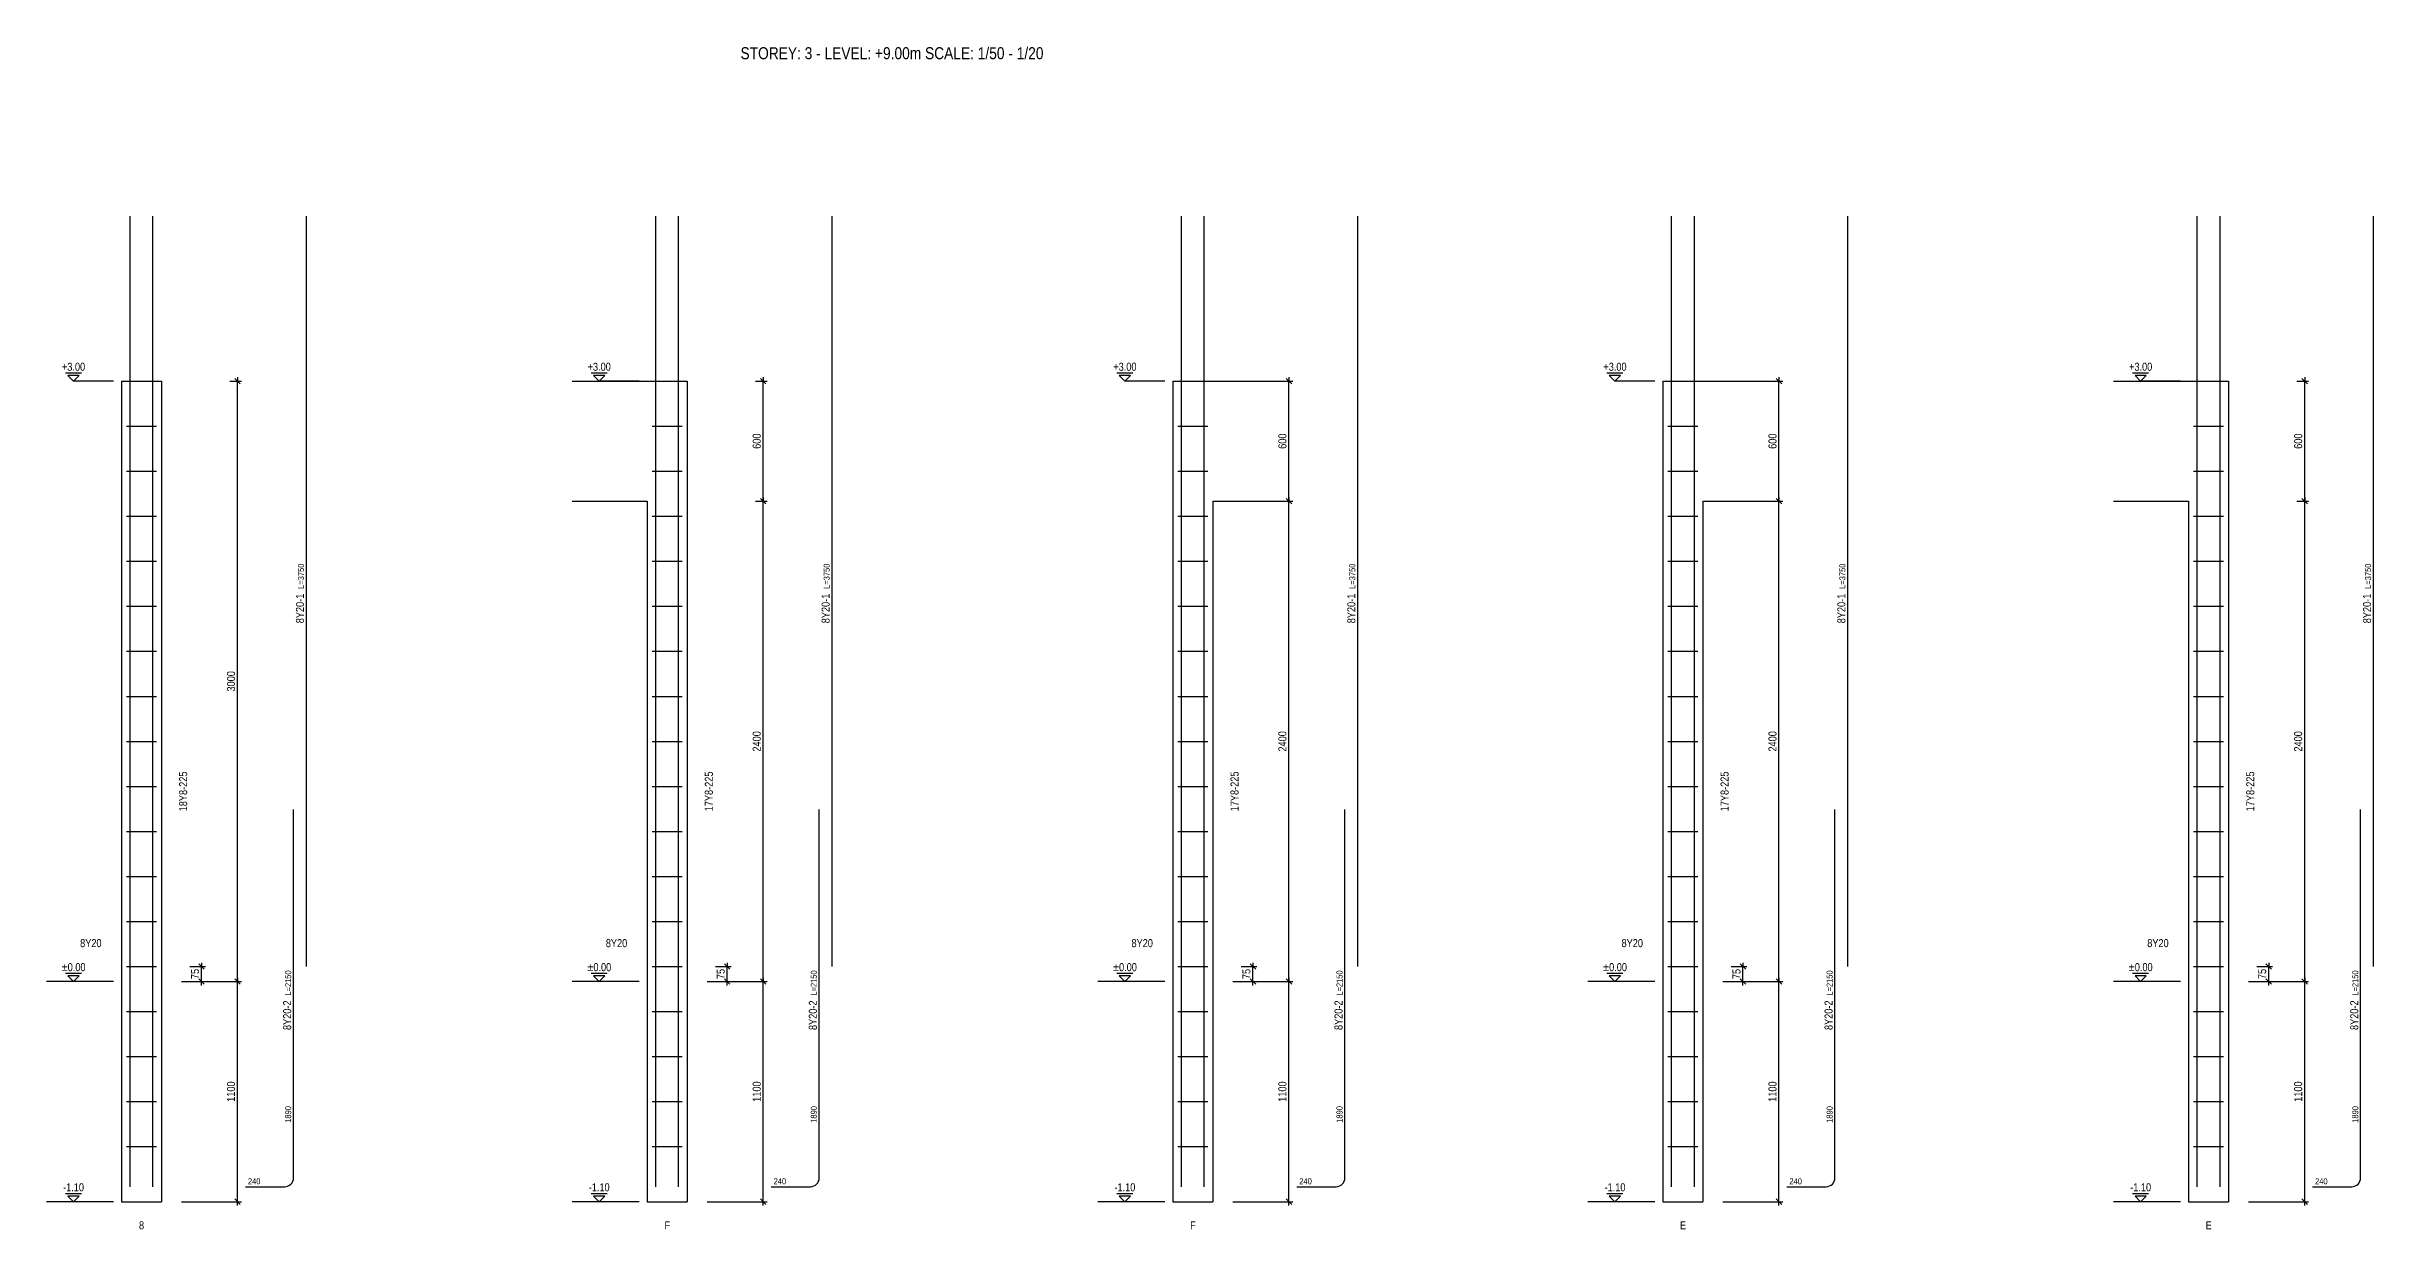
# Model space of a CAD drawing. Extents: x 0 to 206258, y -403073 to 0.
# Drawn here: x 77229 to 106315, y -98556 to -83780 of the extents above; entities that cross this region are included whole.
import ezdxf
from ezdxf.enums import TextEntityAlignment as Align

# ---------------------------------------------------------------- set-up
doc = ezdxf.new("R2010")
doc.units = 0
doc.header["$LTSCALE"] = 1000
for name, color, linetype in [('Column Line(D)', 1, 'Continuous'), ('Dimension Line', 5, 'Continuous'), ('Dimension Text', 5, 'Continuous'), ('Link Line', 3, 'Continuous'), ('Quantity Table Title', 1, 'Continuous'), ('Rebar Label', 6, 'Continuous'), ('Top Rebar Label', 6, 'Continuous'), ('Top Rebar Length Text', 8, 'Continuous'), ('Top Rebar Line', 7, 'Continuous')]:
    doc.layers.add(name, color=color, linetype=linetype)
doc.layers.add('Level Mark Line', color=253, linetype='Continuous', true_color=0x828282)
doc.layers.add('Level Mark Text', color=253, linetype='Continuous', true_color=0x828282)
doc.styles.add('Dimension Text', font='ARIALN.TTF', dxfattribs={"height": 100})
doc.styles.add('Level Mark Text', font='ARIALN.TTF', dxfattribs={"height": 100})
doc.styles.add('Quantity Table Title', font='ARIALN.TTF', dxfattribs={"height": 150})
doc.styles.add('Rebar Label', font='ARIALN.TTF', dxfattribs={"height": 100})
doc.styles.add('Top Rebar Label', font='ARIALN.TTF', dxfattribs={"height": 100})
doc.styles.add('Top Rebar Length Text', font='ARIALN.TTF', dxfattribs={"height": 75})
doc.dimstyles.new('COLUMNELV', dxfattribs={"dimtxt": 100, "dimasz": 30, "dimexe": 48.3, "dimexo": 103.5, "dimgap": 30, "dimtad": 1, "dimtoh": 1, "dimdec": 1, "dimlfac": 0.4, "dimdsep": 46, "dimtxsty": 'Dimension Text', "dimblk": 'PCDIM_TICK', "dimcen": 0.09, "dimclrd": 5, "dimclre": 5, "dimclrt": 5, "dimadec": 1, "dimazin": 0, "dimtp": 1, "dimtm": 1, "dimtfac": 1, "dimtdec": 4, "dimtofl": 0, "dimtmove": 0, "dimatfit": 3, "dimfxl": 1, "dimtolj": 1, "dimtzin": 0, "dimarcsym": 0})

# ---------------------------------------------------------------- blocks, each defined once
blk = doc.blocks.new('PCDIM_TICK')
at = {"layer": 'Dimension Line', "color": 0, "transparency": 33554687}
for p, q in [((1.15, 1.15), (-1.15, -1.15)), ((1.61, 0), (0, 0))]:
    blk.add_line(p, q, dxfattribs=at)
blk = doc.blocks.new('*U1928')
at = {"layer": 'Dimension Line', "color": 5, "true_color": 0x0000ff, "transparency": 16777216}
for p, q in [((79520, -95459), (79664, -95459)), ((79616, -98209), (79616, -95459)), ((79520, -98209), (79664, -98209))]:
    blk.add_line(p, q, dxfattribs=at)
at = {"layer": 'Dimension Line', "color": 5, "true_color": 0x0000ff, "transparency": 16777216, "xscale": 30, "yscale": 30}
for p, rotation in [((79616, -95459), 89.99999999999447), ((79616, -98209), 269.9999999999834)]:
    blk.add_blockref('PCDIM_TICK', p, dxfattribs=dict(at, rotation=rotation))
at = {"layer": 'Dimension Line', "color": 5, "true_color": 0x0000ff, "transparency": 16777216, "insert": (79586, -96834), "char_height": 100, "width": 238.4, "attachment_point": 8, "rotation": 90, "style": 'Dimension Text'}
blk.add_mtext('1100', dxfattribs=at)
blk = doc.blocks.new('*U1929')
at = {"layer": 'Dimension Line', "color": 5, "true_color": 0x0000ff, "transparency": 16777216}
for p, q in [((79520, -87959), (79664, -87959)), ((79616, -95459), (79616, -87959)), ((79520, -95459), (79664, -95459))]:
    blk.add_line(p, q, dxfattribs=at)
at = {"layer": 'Dimension Line', "color": 5, "true_color": 0x0000ff, "transparency": 16777216, "xscale": 30, "yscale": 30}
for p, rotation in [((79616, -87959), 89.99999999999447), ((79616, -95459), 269.9999999999834)]:
    blk.add_blockref('PCDIM_TICK', p, dxfattribs=dict(at, rotation=rotation))
at = {"layer": 'Dimension Line', "color": 5, "true_color": 0x0000ff, "transparency": 16777216, "insert": (79586, -91709), "char_height": 100, "width": 245.98, "attachment_point": 8, "rotation": 90, "style": 'Dimension Text'}
blk.add_mtext('3000', dxfattribs=at)
blk = doc.blocks.new('*U1930')
at = {"layer": 'Dimension Line', "color": 5, "true_color": 0x0000ff, "transparency": 16777216}
for p, q in [((79020, -95272), (79214, -95272)), ((79166, -95459), (79166, -95272)), ((79020, -95459), (79214, -95459))]:
    blk.add_line(p, q, dxfattribs=at)
at = {"layer": 'Dimension Line', "color": 5, "true_color": 0x0000ff, "transparency": 16777216, "xscale": 30, "yscale": 30}
for p, rotation in [((79166, -95272), 89.99999999999447), ((79166, -95459), 269.9999999999834)]:
    blk.add_blockref('PCDIM_TICK', p, dxfattribs=dict(at, rotation=rotation))
at = {"layer": 'Dimension Line', "color": 5, "true_color": 0x0000ff, "transparency": 16777216, "insert": (79136, -95365), "char_height": 100, "width": 117.23, "attachment_point": 8, "rotation": 90, "style": 'Dimension Text'}
blk.add_mtext('75', dxfattribs=at)
blk = doc.blocks.new('*U1935')
at = {"layer": 'Dimension Line', "color": 5, "true_color": 0x0000ff, "transparency": 16777216}
for p, q in [((86091, -95459), (86235, -95459)), ((86187, -98209), (86187, -95459)), ((86091, -98209), (86235, -98209))]:
    blk.add_line(p, q, dxfattribs=at)
at = {"layer": 'Dimension Line', "color": 5, "true_color": 0x0000ff, "transparency": 16777216, "xscale": 30, "yscale": 30}
for p, rotation in [((86187, -95459), 89.99999999999447), ((86187, -98209), 269.9999999999834)]:
    blk.add_blockref('PCDIM_TICK', p, dxfattribs=dict(at, rotation=rotation))
at = {"layer": 'Dimension Line', "color": 5, "true_color": 0x0000ff, "transparency": 16777216, "insert": (86157, -96834), "char_height": 100, "width": 238.4, "attachment_point": 8, "rotation": 90, "style": 'Dimension Text'}
blk.add_mtext('1100', dxfattribs=at)
blk = doc.blocks.new('*U1936')
at = {"layer": 'Dimension Line', "color": 5, "true_color": 0x0000ff, "transparency": 16777216}
for p, q in [((86091, -89459), (86235, -89459)), ((86187, -95459), (86187, -89459)), ((86091, -95459), (86235, -95459))]:
    blk.add_line(p, q, dxfattribs=at)
at = {"layer": 'Dimension Line', "color": 5, "true_color": 0x0000ff, "transparency": 16777216, "xscale": 30, "yscale": 30}
for p, rotation in [((86187, -89459), 89.99999999999447), ((86187, -95459), 269.9999999999834)]:
    blk.add_blockref('PCDIM_TICK', p, dxfattribs=dict(at, rotation=rotation))
at = {"layer": 'Dimension Line', "color": 5, "true_color": 0x0000ff, "transparency": 16777216, "insert": (86157, -92459), "char_height": 100, "width": 247.25, "attachment_point": 8, "rotation": 90, "style": 'Dimension Text'}
blk.add_mtext('2400', dxfattribs=at)
blk = doc.blocks.new('*U1937')
at = {"layer": 'Dimension Line', "color": 5, "true_color": 0x0000ff, "transparency": 16777216}
for p, q in [((86091, -87959), (86235, -87959)), ((86187, -89459), (86187, -87959)), ((86091, -89459), (86235, -89459))]:
    blk.add_line(p, q, dxfattribs=at)
at = {"layer": 'Dimension Line', "color": 5, "true_color": 0x0000ff, "transparency": 16777216, "xscale": 30, "yscale": 30}
for p, rotation in [((86187, -87959), 89.99999999999447), ((86187, -89459), 269.9999999999834)]:
    blk.add_blockref('PCDIM_TICK', p, dxfattribs=dict(at, rotation=rotation))
at = {"layer": 'Dimension Line', "color": 5, "true_color": 0x0000ff, "transparency": 16777216, "insert": (86157, -88709), "char_height": 100, "width": 181.97, "attachment_point": 8, "rotation": 90, "style": 'Dimension Text'}
blk.add_mtext('600', dxfattribs=at)
blk = doc.blocks.new('*U1938')
at = {"layer": 'Dimension Line', "color": 5, "true_color": 0x0000ff, "transparency": 16777216}
for p, q in [((85591, -95272), (85785, -95272)), ((85737, -95459), (85737, -95272)), ((85591, -95459), (85785, -95459))]:
    blk.add_line(p, q, dxfattribs=at)
at = {"layer": 'Dimension Line', "color": 5, "true_color": 0x0000ff, "transparency": 16777216, "xscale": 30, "yscale": 30}
for p, rotation in [((85737, -95272), 89.99999999999447), ((85737, -95459), 269.9999999999834)]:
    blk.add_blockref('PCDIM_TICK', p, dxfattribs=dict(at, rotation=rotation))
at = {"layer": 'Dimension Line', "color": 5, "true_color": 0x0000ff, "transparency": 16777216, "insert": (85707, -95365), "char_height": 100, "width": 117.23, "attachment_point": 8, "rotation": 90, "style": 'Dimension Text'}
blk.add_mtext('75', dxfattribs=at)
blk = doc.blocks.new('*U1943')
at = {"layer": 'Dimension Line', "color": 5, "true_color": 0x0000ff, "transparency": 16777216}
for p, q in [((92661, -95459), (92806, -95459)), ((92758, -98209), (92758, -95459)), ((92661, -98209), (92806, -98209))]:
    blk.add_line(p, q, dxfattribs=at)
at = {"layer": 'Dimension Line', "color": 5, "true_color": 0x0000ff, "transparency": 16777216, "xscale": 30, "yscale": 30}
for p, rotation in [((92758, -95459), 89.99999999999447), ((92758, -98209), 269.9999999999834)]:
    blk.add_blockref('PCDIM_TICK', p, dxfattribs=dict(at, rotation=rotation))
at = {"layer": 'Dimension Line', "color": 5, "true_color": 0x0000ff, "transparency": 16777216, "insert": (92728, -96834), "char_height": 100, "width": 238.4, "attachment_point": 8, "rotation": 90, "style": 'Dimension Text'}
blk.add_mtext('1100', dxfattribs=at)
blk = doc.blocks.new('*U1944')
at = {"layer": 'Dimension Line', "color": 5, "true_color": 0x0000ff, "transparency": 16777216}
for p, q in [((92661, -89459), (92806, -89459)), ((92758, -95459), (92758, -89459)), ((92661, -95459), (92806, -95459))]:
    blk.add_line(p, q, dxfattribs=at)
at = {"layer": 'Dimension Line', "color": 5, "true_color": 0x0000ff, "transparency": 16777216, "xscale": 30, "yscale": 30}
for p, rotation in [((92758, -89459), 89.99999999999447), ((92758, -95459), 269.9999999999834)]:
    blk.add_blockref('PCDIM_TICK', p, dxfattribs=dict(at, rotation=rotation))
at = {"layer": 'Dimension Line', "color": 5, "true_color": 0x0000ff, "transparency": 16777216, "insert": (92728, -92459), "char_height": 100, "width": 247.25, "attachment_point": 8, "rotation": 90, "style": 'Dimension Text'}
blk.add_mtext('2400', dxfattribs=at)
blk = doc.blocks.new('*U1945')
at = {"layer": 'Dimension Line', "color": 5, "true_color": 0x0000ff, "transparency": 16777216}
for p, q in [((92661, -87959), (92806, -87959)), ((92758, -89459), (92758, -87959)), ((92661, -89459), (92806, -89459))]:
    blk.add_line(p, q, dxfattribs=at)
at = {"layer": 'Dimension Line', "color": 5, "true_color": 0x0000ff, "transparency": 16777216, "xscale": 30, "yscale": 30}
for p, rotation in [((92758, -87959), 89.99999999999447), ((92758, -89459), 269.9999999999834)]:
    blk.add_blockref('PCDIM_TICK', p, dxfattribs=dict(at, rotation=rotation))
at = {"layer": 'Dimension Line', "color": 5, "true_color": 0x0000ff, "transparency": 16777216, "insert": (92728, -88709), "char_height": 100, "width": 181.97, "attachment_point": 8, "rotation": 90, "style": 'Dimension Text'}
blk.add_mtext('600', dxfattribs=at)
blk = doc.blocks.new('*U1946')
at = {"layer": 'Dimension Line', "color": 5, "true_color": 0x0000ff, "transparency": 16777216}
for p, q in [((92161, -95272), (92356, -95272)), ((92308, -95459), (92308, -95272)), ((92161, -95459), (92356, -95459))]:
    blk.add_line(p, q, dxfattribs=at)
at = {"layer": 'Dimension Line', "color": 5, "true_color": 0x0000ff, "transparency": 16777216, "xscale": 30, "yscale": 30}
for p, rotation in [((92308, -95272), 89.99999999999447), ((92308, -95459), 269.9999999999834)]:
    blk.add_blockref('PCDIM_TICK', p, dxfattribs=dict(at, rotation=rotation))
at = {"layer": 'Dimension Line', "color": 5, "true_color": 0x0000ff, "transparency": 16777216, "insert": (92278, -95365), "char_height": 100, "width": 117.23, "attachment_point": 8, "rotation": 90, "style": 'Dimension Text'}
blk.add_mtext('75', dxfattribs=at)
blk = doc.blocks.new('*U1951')
at = {"layer": 'Dimension Line', "color": 5, "true_color": 0x0000ff, "transparency": 16777216}
for p, q in [((98787, -95459), (98932, -95459)), ((98884, -98209), (98884, -95459)), ((98787, -98209), (98932, -98209))]:
    blk.add_line(p, q, dxfattribs=at)
at = {"layer": 'Dimension Line', "color": 5, "true_color": 0x0000ff, "transparency": 16777216, "xscale": 30, "yscale": 30}
for p, rotation in [((98884, -95459), 89.99999999999447), ((98884, -98209), 269.9999999999834)]:
    blk.add_blockref('PCDIM_TICK', p, dxfattribs=dict(at, rotation=rotation))
at = {"layer": 'Dimension Line', "color": 5, "true_color": 0x0000ff, "transparency": 16777216, "insert": (98854, -96834), "char_height": 100, "width": 238.4, "attachment_point": 8, "rotation": 90, "style": 'Dimension Text'}
blk.add_mtext('1100', dxfattribs=at)
blk = doc.blocks.new('*U1952')
at = {"layer": 'Dimension Line', "color": 5, "true_color": 0x0000ff, "transparency": 16777216}
for p, q in [((98787, -89459), (98932, -89459)), ((98884, -95459), (98884, -89459)), ((98787, -95459), (98932, -95459))]:
    blk.add_line(p, q, dxfattribs=at)
at = {"layer": 'Dimension Line', "color": 5, "true_color": 0x0000ff, "transparency": 16777216, "xscale": 30, "yscale": 30}
for p, rotation in [((98884, -89459), 89.99999999999447), ((98884, -95459), 269.9999999999834)]:
    blk.add_blockref('PCDIM_TICK', p, dxfattribs=dict(at, rotation=rotation))
at = {"layer": 'Dimension Line', "color": 5, "true_color": 0x0000ff, "transparency": 16777216, "insert": (98854, -92459), "char_height": 100, "width": 247.25, "attachment_point": 8, "rotation": 90, "style": 'Dimension Text'}
blk.add_mtext('2400', dxfattribs=at)
blk = doc.blocks.new('*U1953')
at = {"layer": 'Dimension Line', "color": 5, "true_color": 0x0000ff, "transparency": 16777216}
for p, q in [((98787, -87959), (98932, -87959)), ((98884, -89459), (98884, -87959)), ((98787, -89459), (98932, -89459))]:
    blk.add_line(p, q, dxfattribs=at)
at = {"layer": 'Dimension Line', "color": 5, "true_color": 0x0000ff, "transparency": 16777216, "xscale": 30, "yscale": 30}
for p, rotation in [((98884, -87959), 89.99999999999447), ((98884, -89459), 269.9999999999834)]:
    blk.add_blockref('PCDIM_TICK', p, dxfattribs=dict(at, rotation=rotation))
at = {"layer": 'Dimension Line', "color": 5, "true_color": 0x0000ff, "transparency": 16777216, "insert": (98854, -88709), "char_height": 100, "width": 181.97, "attachment_point": 8, "rotation": 90, "style": 'Dimension Text'}
blk.add_mtext('600', dxfattribs=at)
blk = doc.blocks.new('*U1954')
at = {"layer": 'Dimension Line', "color": 5, "true_color": 0x0000ff, "transparency": 16777216}
for p, q in [((98287, -95272), (98482, -95272)), ((98434, -95459), (98434, -95272)), ((98287, -95459), (98482, -95459))]:
    blk.add_line(p, q, dxfattribs=at)
at = {"layer": 'Dimension Line', "color": 5, "true_color": 0x0000ff, "transparency": 16777216, "xscale": 30, "yscale": 30}
for p, rotation in [((98434, -95272), 89.99999999999447), ((98434, -95459), 269.9999999999834)]:
    blk.add_blockref('PCDIM_TICK', p, dxfattribs=dict(at, rotation=rotation))
at = {"layer": 'Dimension Line', "color": 5, "true_color": 0x0000ff, "transparency": 16777216, "insert": (98404, -95365), "char_height": 100, "width": 117.23, "attachment_point": 8, "rotation": 90, "style": 'Dimension Text'}
blk.add_mtext('75', dxfattribs=at)
blk = doc.blocks.new('*U1959')
at = {"layer": 'Dimension Line', "color": 5, "true_color": 0x0000ff, "transparency": 16777216}
for p, q in [((105358, -95459), (105503, -95459)), ((105455, -98209), (105455, -95459)), ((105358, -98209), (105503, -98209))]:
    blk.add_line(p, q, dxfattribs=at)
at = {"layer": 'Dimension Line', "color": 5, "true_color": 0x0000ff, "transparency": 16777216, "xscale": 30, "yscale": 30}
for p, rotation in [((105455, -95459), 89.99999999999447), ((105455, -98209), 269.9999999999834)]:
    blk.add_blockref('PCDIM_TICK', p, dxfattribs=dict(at, rotation=rotation))
at = {"layer": 'Dimension Line', "color": 5, "true_color": 0x0000ff, "transparency": 16777216, "insert": (105425, -96834), "char_height": 100, "width": 238.4, "attachment_point": 8, "rotation": 90, "style": 'Dimension Text'}
blk.add_mtext('1100', dxfattribs=at)
blk = doc.blocks.new('*U1960')
at = {"layer": 'Dimension Line', "color": 5, "true_color": 0x0000ff, "transparency": 16777216}
for p, q in [((105358, -89459), (105503, -89459)), ((105455, -95459), (105455, -89459)), ((105358, -95459), (105503, -95459))]:
    blk.add_line(p, q, dxfattribs=at)
at = {"layer": 'Dimension Line', "color": 5, "true_color": 0x0000ff, "transparency": 16777216, "xscale": 30, "yscale": 30}
for p, rotation in [((105455, -89459), 89.99999999999447), ((105455, -95459), 269.9999999999834)]:
    blk.add_blockref('PCDIM_TICK', p, dxfattribs=dict(at, rotation=rotation))
at = {"layer": 'Dimension Line', "color": 5, "true_color": 0x0000ff, "transparency": 16777216, "insert": (105425, -92459), "char_height": 100, "width": 247.25, "attachment_point": 8, "rotation": 90, "style": 'Dimension Text'}
blk.add_mtext('2400', dxfattribs=at)
blk = doc.blocks.new('*U1961')
at = {"layer": 'Dimension Line', "color": 5, "true_color": 0x0000ff, "transparency": 16777216}
for p, q in [((105358, -87959), (105503, -87959)), ((105455, -89459), (105455, -87959)), ((105358, -89459), (105503, -89459))]:
    blk.add_line(p, q, dxfattribs=at)
at = {"layer": 'Dimension Line', "color": 5, "true_color": 0x0000ff, "transparency": 16777216, "xscale": 30, "yscale": 30}
for p, rotation in [((105455, -87959), 89.99999999999447), ((105455, -89459), 269.9999999999834)]:
    blk.add_blockref('PCDIM_TICK', p, dxfattribs=dict(at, rotation=rotation))
at = {"layer": 'Dimension Line', "color": 5, "true_color": 0x0000ff, "transparency": 16777216, "insert": (105425, -88709), "char_height": 100, "width": 181.97, "attachment_point": 8, "rotation": 90, "style": 'Dimension Text'}
blk.add_mtext('600', dxfattribs=at)
blk = doc.blocks.new('*U1962')
at = {"layer": 'Dimension Line', "color": 5, "true_color": 0x0000ff, "transparency": 16777216}
for p, q in [((104858, -95272), (105053, -95272)), ((105005, -95459), (105005, -95272)), ((104858, -95459), (105053, -95459))]:
    blk.add_line(p, q, dxfattribs=at)
at = {"layer": 'Dimension Line', "color": 5, "true_color": 0x0000ff, "transparency": 16777216, "xscale": 30, "yscale": 30}
for p, rotation in [((105005, -95272), 89.99999999999447), ((105005, -95459), 269.9999999999834)]:
    blk.add_blockref('PCDIM_TICK', p, dxfattribs=dict(at, rotation=rotation))
at = {"layer": 'Dimension Line', "color": 5, "true_color": 0x0000ff, "transparency": 16777216, "insert": (104975, -95365), "char_height": 100, "width": 117.23, "attachment_point": 8, "rotation": 90, "style": 'Dimension Text'}
blk.add_mtext('75', dxfattribs=at)

msp = doc.modelspace()

# ---------------------------------------------------------------- linework, layer by layer
at = {"layer": 'Column Line(D)', "transparency": 33554687}
for points in [[(78166.138, -87959.207), (78166.138, -98209.207)], [(78166.138, -87959.207), (78666.138, -87959.207)], [(78666.138, -87959.207), (78666.138, -98209.207)], [(83799.523, -87959.207), (84737.023, -87959.207)], [(84737.023, -87959.207), (85237.023, -87959.207)], [(85237.023, -87959.207), (85237.023, -98209.207)], [(91307.908, -87959.207), (91307.908, -98209.207)], [(91307.908, -87959.207), (91807.908, -87959.207)], [(91807.908, -87959.207), (92745.408, -87959.207)], [(97433.792, -87959.207), (97433.792, -98209.207)], [(97433.792, -87959.207), (97933.792, -87959.207)], [(97933.792, -87959.207), (98871.292, -87959.207)], [(103067.177, -87959.207), (104004.677, -87959.207)], [(104004.677, -87959.207), (104504.677, -87959.207)], [(104504.677, -87959.207), (104504.677, -98209.207)], [(83799.523, -89459.207), (84737.023, -89459.207)], [(84737.023, -89459.207), (84737.023, -98209.207)], [(91807.908, -89459.207), (92745.408, -89459.207)], [(91807.908, -89459.207), (91807.908, -98209.207)], [(97933.792, -89459.207), (98871.292, -89459.207)], [(97933.792, -89459.207), (97933.792, -98209.207)], [(103067.177, -89459.207), (104004.677, -89459.207)], [(104004.677, -89459.207), (104004.677, -98209.207)], [(78166.138, -98209.207), (78666.138, -98209.207)], [(84737.023, -98209.207), (85237.023, -98209.207)], [(91307.908, -98209.207), (91807.908, -98209.207)], [(97433.792, -98209.207), (97933.792, -98209.207)], [(104004.677, -98209.207), (104504.677, -98209.207)]]:
    msp.add_lwpolyline(points, dxfattribs=at)
at = {"layer": 'Dimension Line', "transparency": 33554687}
for points in [[(77916.138, -95459.207), (77228.638, -95459.207)], [(78916.138, -95459.207), (79603.638, -95459.207)], [(84487.023, -95459.207), (83799.523, -95459.207)], [(85487.023, -95459.207), (86174.523, -95459.207)], [(91057.908, -95459.207), (90370.408, -95459.207)], [(92057.908, -95459.207), (92745.408, -95459.207)], [(97183.792, -95459.207), (96496.292, -95459.207)], [(98183.792, -95459.207), (98871.292, -95459.207)], [(103754.677, -95459.207), (103067.177, -95459.207)], [(104754.677, -95459.207), (105442.177, -95459.207)], [(77916.138, -98209.207), (77228.638, -98209.207)], [(78916.138, -98209.207), (79603.638, -98209.207)], [(84487.023, -98209.207), (83799.523, -98209.207)], [(85487.023, -98209.207), (86174.523, -98209.207)], [(91057.908, -98209.207), (90370.408, -98209.207)], [(92057.908, -98209.207), (92745.408, -98209.207)], [(97183.792, -98209.207), (96496.292, -98209.207)], [(98183.792, -98209.207), (98871.292, -98209.207)], [(103754.677, -98209.207), (103067.177, -98209.207)], [(104754.677, -98209.207), (105442.177, -98209.207)]]:
    msp.add_lwpolyline(points, dxfattribs=at)
at = {"layer": 'Level Mark Line', "transparency": 33554687}
for points in [[(77666.138, -87859.207), (77466.138, -87859.207)], [(77566.138, -87959.207), (77636.849, -87888.496), (77495.427, -87888.496), (77566.138, -87959.207)], [(78066.138, -87959.207), (77566.138, -87959.207)], [(84237.023, -87859.207), (84037.023, -87859.207)], [(84137.023, -87959.207), (84207.734, -87888.496), (84066.312, -87888.496), (84137.023, -87959.207)], [(84637.023, -87959.207), (84137.023, -87959.207)], [(90807.908, -87859.207), (90607.908, -87859.207)], [(90707.908, -87959.207), (90778.618, -87888.496), (90637.197, -87888.496), (90707.908, -87959.207)], [(91207.908, -87959.207), (90707.908, -87959.207)], [(96933.792, -87859.207), (96733.792, -87859.207)], [(96833.792, -87959.207), (96904.503, -87888.496), (96763.082, -87888.496), (96833.792, -87959.207)], [(97333.792, -87959.207), (96833.792, -87959.207)], [(103504.677, -87859.207), (103304.677, -87859.207)], [(103404.677, -87959.207), (103475.388, -87888.496), (103333.966, -87888.496), (103404.677, -87959.207)], [(103904.677, -87959.207), (103404.677, -87959.207)], [(77666.138, -95359.207), (77466.138, -95359.207)], [(77566.138, -95459.207), (77636.849, -95388.496), (77495.427, -95388.496), (77566.138, -95459.207)], [(84237.023, -95359.207), (84037.023, -95359.207)], [(84137.023, -95459.207), (84207.734, -95388.496), (84066.312, -95388.496), (84137.023, -95459.207)], [(90807.908, -95359.207), (90607.908, -95359.207)], [(90707.908, -95459.207), (90778.618, -95388.496), (90637.197, -95388.496), (90707.908, -95459.207)], [(96933.792, -95359.207), (96733.792, -95359.207)], [(96833.792, -95459.207), (96904.503, -95388.496), (96763.082, -95388.496), (96833.792, -95459.207)], [(103504.677, -95359.207), (103304.677, -95359.207)], [(103404.677, -95459.207), (103475.388, -95388.496), (103333.966, -95388.496), (103404.677, -95459.207)], [(78066.138, -95459.207), (77566.138, -95459.207)], [(84637.023, -95459.207), (84137.023, -95459.207)], [(91207.908, -95459.207), (90707.908, -95459.207)], [(97333.792, -95459.207), (96833.792, -95459.207)], [(103904.677, -95459.207), (103404.677, -95459.207)], [(77666.138, -98109.207), (77466.138, -98109.207)], [(77566.138, -98209.207), (77636.849, -98138.496), (77495.427, -98138.496), (77566.138, -98209.207)], [(78066.138, -98209.207), (77566.138, -98209.207)], [(84237.023, -98109.207), (84037.023, -98109.207)], [(84137.023, -98209.207), (84207.734, -98138.496), (84066.312, -98138.496), (84137.023, -98209.207)], [(84637.023, -98209.207), (84137.023, -98209.207)], [(90807.908, -98109.207), (90607.908, -98109.207)], [(90707.908, -98209.207), (90778.618, -98138.496), (90637.197, -98138.496), (90707.908, -98209.207)], [(91207.908, -98209.207), (90707.908, -98209.207)], [(96933.792, -98109.207), (96733.792, -98109.207)], [(96833.792, -98209.207), (96904.503, -98138.496), (96763.082, -98138.496), (96833.792, -98209.207)], [(97333.792, -98209.207), (96833.792, -98209.207)], [(103504.677, -98109.207), (103304.677, -98109.207)], [(103404.677, -98209.207), (103475.388, -98138.496), (103333.966, -98138.496), (103404.677, -98209.207)], [(103904.677, -98209.207), (103404.677, -98209.207)]]:
    msp.add_lwpolyline(points, dxfattribs=at)
at = {"layer": 'Link Line', "transparency": 33554687}
for p, q in [((78228.638, -87959.207), (78603.638, -87959.207)), ((78228.638, -88521.707), (78603.638, -88521.707)), ((84799.523, -88521.707), (85174.523, -88521.707)), ((91370.408, -88521.707), (91745.408, -88521.707)), ((97496.292, -88521.707), (97871.292, -88521.707)), ((104067.177, -88521.707), (104442.177, -88521.707)), ((78228.638, -89084.207), (78603.638, -89084.207)), ((84799.523, -89084.207), (85174.523, -89084.207)), ((91370.408, -89084.207), (91745.408, -89084.207)), ((97496.292, -89084.207), (97871.292, -89084.207)), ((104067.177, -89084.207), (104442.177, -89084.207)), ((78228.638, -89646.707), (78603.638, -89646.707)), ((84799.523, -89646.707), (85174.523, -89646.707)), ((91370.408, -89646.707), (91745.408, -89646.707)), ((97496.292, -89646.707), (97871.292, -89646.707)), ((104067.177, -89646.707), (104442.177, -89646.707)), ((78228.638, -90209.207), (78603.638, -90209.207)), ((84799.523, -90209.207), (85174.523, -90209.207)), ((91370.408, -90209.207), (91745.408, -90209.207)), ((97496.292, -90209.207), (97871.292, -90209.207)), ((104067.177, -90209.207), (104442.177, -90209.207)), ((78228.638, -90771.707), (78603.638, -90771.707)), ((84799.523, -90771.707), (85174.523, -90771.707)), ((91370.408, -90771.707), (91745.408, -90771.707)), ((97496.292, -90771.707), (97871.292, -90771.707)), ((104067.177, -90771.707), (104442.177, -90771.707)), ((78228.638, -91334.207), (78603.638, -91334.207)), ((84799.523, -91334.207), (85174.523, -91334.207)), ((91370.408, -91334.207), (91745.408, -91334.207)), ((97496.292, -91334.207), (97871.292, -91334.207)), ((104067.177, -91334.207), (104442.177, -91334.207)), ((78228.638, -91896.707), (78603.638, -91896.707)), ((84799.523, -91896.707), (85174.523, -91896.707)), ((91370.408, -91896.707), (91745.408, -91896.707)), ((97496.292, -91896.707), (97871.292, -91896.707)), ((104067.177, -91896.707), (104442.177, -91896.707)), ((78228.638, -92459.207), (78603.638, -92459.207)), ((84799.523, -92459.207), (85174.523, -92459.207)), ((91370.408, -92459.207), (91745.408, -92459.207)), ((97496.292, -92459.207), (97871.292, -92459.207)), ((104067.177, -92459.207), (104442.177, -92459.207)), ((78228.638, -93021.707), (78603.638, -93021.707)), ((84799.523, -93021.707), (85174.523, -93021.707)), ((91370.408, -93021.707), (91745.408, -93021.707)), ((97496.292, -93021.707), (97871.292, -93021.707)), ((104067.177, -93021.707), (104442.177, -93021.707)), ((78228.638, -93584.207), (78603.638, -93584.207)), ((84799.523, -93584.207), (85174.523, -93584.207)), ((91370.408, -93584.207), (91745.408, -93584.207)), ((97496.292, -93584.207), (97871.292, -93584.207)), ((104067.177, -93584.207), (104442.177, -93584.207)), ((78228.638, -94146.707), (78603.638, -94146.707)), ((84799.523, -94146.707), (85174.523, -94146.707)), ((91370.408, -94146.707), (91745.408, -94146.707)), ((97496.292, -94146.707), (97871.292, -94146.707)), ((104067.177, -94146.707), (104442.177, -94146.707)), ((78228.638, -94709.207), (78603.638, -94709.207)), ((84799.523, -94709.207), (85174.523, -94709.207)), ((91370.408, -94709.207), (91745.408, -94709.207)), ((97496.292, -94709.207), (97871.292, -94709.207)), ((104067.177, -94709.207), (104442.177, -94709.207)), ((78228.638, -95271.707), (78603.638, -95271.707)), ((84799.523, -95271.707), (85174.523, -95271.707)), ((91370.408, -95271.707), (91745.408, -95271.707)), ((97496.292, -95271.707), (97871.292, -95271.707)), ((104067.177, -95271.707), (104442.177, -95271.707)), ((78228.638, -95834.207), (78603.638, -95834.207)), ((84799.523, -95834.207), (85174.523, -95834.207)), ((91370.408, -95834.207), (91745.408, -95834.207)), ((97496.292, -95834.207), (97871.292, -95834.207)), ((104067.177, -95834.207), (104442.177, -95834.207)), ((78228.638, -96396.707), (78603.638, -96396.707)), ((84799.523, -96396.707), (85174.523, -96396.707)), ((91370.408, -96396.707), (91745.408, -96396.707)), ((97496.292, -96396.707), (97871.292, -96396.707)), ((104067.177, -96396.707), (104442.177, -96396.707)), ((78228.638, -96959.207), (78603.638, -96959.207)), ((84799.523, -96959.207), (85174.523, -96959.207)), ((91370.408, -96959.207), (91745.408, -96959.207)), ((97496.292, -96959.207), (97871.292, -96959.207)), ((104067.177, -96959.207), (104442.177, -96959.207)), ((78228.638, -97521.707), (78603.638, -97521.707)), ((84799.523, -97521.707), (85174.523, -97521.707)), ((91370.408, -97521.707), (91745.408, -97521.707)), ((97496.292, -97521.707), (97871.292, -97521.707)), ((104067.177, -97521.707), (104442.177, -97521.707))]:
    msp.add_line(p, q, dxfattribs=at)
at = {"layer": 'Top Rebar Line', "transparency": 33554687}
for points in [[(78273.638, -95271.707), (78273.638, -85896.707)], [(78558.638, -95271.707), (78558.638, -85896.707)], [(80476.138, -95271.707), (80476.138, -85896.707)], [(84844.523, -95271.707), (84844.523, -85896.707)], [(85129.523, -95271.707), (85129.523, -85896.707)], [(87047.023, -95271.707), (87047.023, -85896.707)], [(91415.408, -95271.707), (91415.408, -85896.707)], [(91700.408, -95271.707), (91700.408, -85896.707)], [(93617.908, -95271.707), (93617.908, -85896.707)], [(97541.292, -95271.707), (97541.292, -85896.707)], [(97826.292, -95271.707), (97826.292, -85896.707)], [(99743.792, -95271.707), (99743.792, -85896.707)], [(104112.177, -95271.707), (104112.177, -85896.707)], [(104397.177, -95271.707), (104397.177, -85896.707)], [(106314.677, -95271.707), (106314.677, -85896.707)], [(78273.638, -98021.707), (78273.638, -93309.207)], [(78558.638, -98021.707), (78558.638, -93309.207)], [(84844.523, -98021.707), (84844.523, -93309.207)], [(85129.523, -98021.707), (85129.523, -93309.207)], [(91415.408, -98021.707), (91415.408, -93309.207)], [(91700.408, -98021.707), (91700.408, -93309.207)], [(97541.292, -98021.707), (97541.292, -93309.207)], [(97826.292, -98021.707), (97826.292, -93309.207)], [(104112.177, -98021.707), (104112.177, -93309.207)], [(104397.177, -98021.707), (104397.177, -93309.207)]]:
    msp.add_lwpolyline(points, dxfattribs=at)
for points in [[(79716.138, -98021.707), (80206.182, -98021.707, 0.414213562), (80316.138, -97911.751), (80316.138, -93309.207)], [(86287.023, -98021.707), (86777.067, -98021.707, 0.414213562), (86887.023, -97911.751), (86887.023, -93309.207)], [(92857.908, -98021.707), (93347.952, -98021.707, 0.414213562), (93457.908, -97911.751), (93457.908, -93309.207)], [(98983.792, -98021.707), (99473.837, -98021.707, 0.414213562), (99583.792, -97911.751), (99583.792, -93309.207)], [(105554.677, -98021.707), (106044.721, -98021.707, 0.414213562), (106154.677, -97911.751), (106154.677, -93309.207)]]:
    msp.add_lwpolyline(points, format="xyb", dxfattribs=at)

# ---------------------------------------------------------------- texts
at = {"layer": 'Dimension Text', "transparency": 33554687, "style": 'Dimension Text'}
for s, p in [('8', (78416.138, -98584.207)), ('F', (84987.023, -98584.207)), ('F', (91557.908, -98584.207)), ('E', (97683.792, -98584.207)), ('E', (104254.677, -98584.207))]:
    msp.add_text(s, height=100, dxfattribs=at).set_placement(p, align=Align.BOTTOM_CENTER)
at = {"layer": 'Level Mark Text', "transparency": 33554687, "style": 'Level Mark Text'}
for s, p in [('+3.00', (77566.138, -87859.207)), ('+3.00', (84137.023, -87859.207)), ('+3.00', (90707.908, -87859.207)), ('+3.00', (96833.792, -87859.207)), ('+3.00', (103404.677, -87859.207)), ('±0.00', (77566.138, -95359.207)), ('±0.00', (84137.023, -95359.207)), ('±0.00', (90707.908, -95359.207)), ('±0.00', (96833.792, -95359.207)), ('±0.00', (103404.677, -95359.207)), ('-1.10', (77566.138, -98109.207)), ('-1.10', (84137.023, -98109.207)), ('-1.10', (90707.908, -98109.207)), ('-1.10', (96833.792, -98109.207)), ('-1.10', (103404.677, -98109.207))]:
    msp.add_text(s, height=100, dxfattribs=at).set_placement(p, align=Align.BOTTOM_CENTER)
at = {"layer": 'Quantity Table Title', "transparency": 33554687, "style": 'Quantity Table Title'}
msp.add_text('STOREY: 3 - LEVEL: +9.00m SCALE: 1/50 - 1/20', height=150, dxfattribs=at).set_placement((87796.684, -83787.707), align=Align.TOP_CENTER)
at = {"layer": 'Rebar Label', "transparency": 33554687, "style": 'Rebar Label'}
for s, p in [('18Y8-225', (79016.138, -93084.207)), ('17Y8-225', (85587.023, -93084.207)), ('17Y8-225', (92157.908, -93084.207)), ('17Y8-225', (98283.792, -93084.207)), ('17Y8-225', (104854.677, -93084.207))]:
    msp.add_text(s, height=100, rotation=90, dxfattribs=at).set_placement(p, align=Align.BOTTOM_CENTER)
at = {"layer": 'Top Rebar Label', "transparency": 33554687, "style": 'Top Rebar Label'}
for s, p in [(' 8Y20-1', (80446.138, -90614.207)), (' 8Y20-1', (87017.023, -90614.207)), (' 8Y20-1', (93587.908, -90614.207)), (' 8Y20-1', (99713.792, -90614.207)), (' 8Y20-1', (106284.677, -90614.207)), (' 8Y20-2', (80286.138, -95695.457)), (' 8Y20-2', (86857.023, -95695.457)), (' 8Y20-2', (93427.908, -95695.457)), (' 8Y20-2', (99553.792, -95695.457)), (' 8Y20-2', (106124.677, -95695.457))]:
    msp.add_text(s, height=100, rotation=90, dxfattribs=at).set_placement(p, align=Align.RIGHT)
for p in [(77916.138, -95059.207), (84487.023, -95059.207), (91057.908, -95059.207), (97183.792, -95059.207), (103754.677, -95059.207)]:
    msp.add_text(' 8Y20', height=100, dxfattribs=at).set_placement(p, align=Align.BOTTOM_RIGHT)
at = {"layer": 'Top Rebar Length Text', "transparency": 33554687, "style": 'Top Rebar Length Text'}
for s, p in [('L=3750', (80446.138, -90554.207)), ('L=3750', (87017.023, -90554.207)), ('L=3750', (93587.908, -90554.207)), ('L=3750', (99713.792, -90554.207)), ('L=3750', (106284.677, -90554.207)), ('L=2150', (80286.138, -95635.457)), ('L=2150', (86857.023, -95635.457)), ('L=2150', (93427.908, -95635.457)), ('L=2150', (99553.792, -95635.457)), ('L=2150', (106124.677, -95635.457)), ('1890', (80286.138, -97223.76)), ('1890', (86857.023, -97223.76)), ('1890', (93427.908, -97223.76)), ('1890', (99553.792, -97223.76)), ('1890', (106124.677, -97223.76))]:
    msp.add_text(s, height=75, rotation=90, dxfattribs=at).set_placement(p)
for p in [(79746.138, -97991.707), (86317.023, -97991.707), (92887.908, -97991.707), (99013.792, -97991.707), (105584.677, -97991.707)]:
    msp.add_text('240', height=75, dxfattribs=at).set_placement(p)

# ---------------------------------------------------------------- dimensions: what is measured, and where the dimension line sits
at = {"layer": 'Dimension Line', "transparency": 33554687}
for p1, p2, distance, picture, middle in [((79416.138, -95459.207), (79416.138, -87959.207), -200, '*U1929', (79616.138, -91709.207)), ((85987.023, -89459.207), (85987.023, -87959.207), -200, '*U1937', (86187.023, -88709.207)), ((92557.908, -89459.207), (92557.908, -87959.207), -200, '*U1945', (92757.908, -88709.207)), ((98683.792, -89459.207), (98683.792, -87959.207), -200, '*U1953', (98883.792, -88709.207)), ((105254.677, -89459.207), (105254.677, -87959.207), -200, '*U1961', (105454.677, -88709.207)), ((85987.023, -95459.207), (85987.023, -89459.207), -200, '*U1936', (86187.023, -92459.207)), ((92557.908, -95459.207), (92557.908, -89459.207), -200, '*U1944', (92757.908, -92459.207)), ((98683.792, -95459.207), (98683.792, -89459.207), -200, '*U1952', (98883.792, -92459.207)), ((105254.677, -95459.207), (105254.677, -89459.207), -200, '*U1960', (105454.677, -92459.207)), ((78916.138, -95459.207), (78916.138, -95271.707), -250, '*U1930', (79166.138, -95365.457)), ((85487.023, -95459.207), (85487.023, -95271.707), -250, '*U1938', (85737.023, -95365.457)), ((92057.908, -95459.207), (92057.908, -95271.707), -250, '*U1946', (92307.908, -95365.457)), ((98183.792, -95459.207), (98183.792, -95271.707), -250, '*U1954', (98433.792, -95365.457)), ((104754.677, -95459.207), (104754.677, -95271.707), -250, '*U1962', (105004.677, -95365.457)), ((79416.138, -98209.207), (79416.138, -95459.207), -200, '*U1928', (79616.138, -96834.207)), ((85987.023, -98209.207), (85987.023, -95459.207), -200, '*U1935', (86187.023, -96834.207)), ((92557.908, -98209.207), (92557.908, -95459.207), -200, '*U1943', (92757.908, -96834.207)), ((98683.792, -98209.207), (98683.792, -95459.207), -200, '*U1951', (98883.792, -96834.207)), ((105254.677, -98209.207), (105254.677, -95459.207), -200, '*U1959', (105454.677, -96834.207))]:
    dim = msp.add_aligned_dim(p1=p1, p2=p2, distance=distance, dimstyle='COLUMNELV', override={"dimscale": 1, "dimtxt": 100, "dimasz": 30, "dimexe": 48.3, "dimexo": 103.5, "dimgap": 30, "dimtad": 1, "dimtih": 0, "dimdec": 1, "dimlfac": 0.4, "dimzin": 8, "dimlunit": 2, "dimpost": '', "dimtxsty": 'Dimension Text', "dimblk": 'PCDIM_TICK', "dimse1": 0, "dimse2": 0, "dimsd2": 0, "dimclrd": 5, "dimclre": 5, "dimclrt": 5, "dimaunit": 0, "dimadec": 1, "dimazin": 0, "dimtol": 0, "dimtp": 1, "dimtm": 1, "dimtmove": 0}, dxfattribs=at)
    dim.commit()
    dim.dimension.update_dxf_attribs({"geometry": picture, "text_midpoint": middle})

doc.saveas('drawing.dxf')
